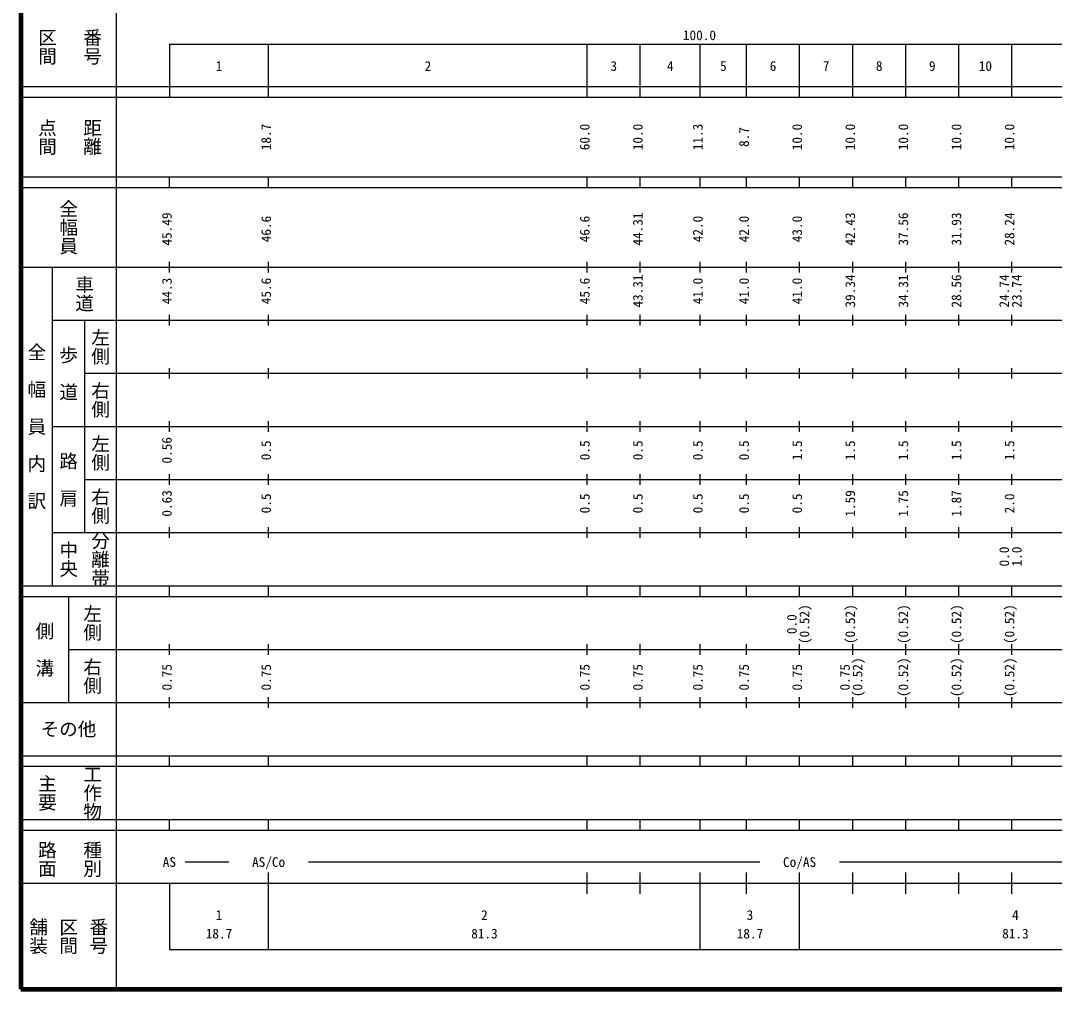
# Model space of a CAD drawing. Units: millimetres on the paper, enlarged 1000 times. Extents: x 40000 to 680000, y 20000 to 380760.
# Drawn here: x 40000 to 234681, y 20000 to 202409 of the extents above; entities that cross this region are included whole.
import ezdxf
from ezdxf.enums import TextEntityAlignment as Align

# ---------------------------------------------------------------- set-up
doc = ezdxf.new("R2010")
doc.units = ezdxf.units.MM
doc.header["$LTSCALE"] = 1000
doc.layers.add('M-TTL', color=2, linetype='Continuous', lineweight=140)
doc.layers.add('M-TTL-BAND', color=7, linetype='Continuous', lineweight=25)
doc.styles.add('@ＭＳ ゴシック', font='')
doc.styles.add('ＭＳ ゴシック', font='')
doc.styles.get('@ＭＳ ゴシック').set_extended_font_data('@MS Gothic')
doc.styles.get('ＭＳ ゴシック').set_extended_font_data('MS Gothic')

msp = doc.modelspace()

# ---------------------------------------------------------------- linework, layer by layer
at = {"layer": 'M-TTL'}
for p, q in [((40000, 380000), (40000, 20000)), ((40000, 20000), (680000, 20000))]:
    msp.add_line(p, q, dxfattribs=at)
at = {"layer": 'M-TTL-BAND'}
for p, q in [((58000, 370000), (58000, 20000)), ((68000, 198000), (579000, 198000)), ((68000, 198000), (68000, 188000)), ((86700, 188000), (86700, 198000)), ((146700, 188000), (146700, 198000)), ((156700, 188000), (156700, 198000)), ((168000, 188000), (168000, 198000)), ((176700, 188000), (176700, 198000)), ((186700, 188000), (186700, 198000)), ((196700, 188000), (196700, 198000)), ((206700, 188000), (206700, 198000)), ((216700, 188000), (216700, 198000)), ((226700, 188000), (226700, 198000)), ((40000, 190000), (579000, 190000)), ((40000, 188000), (579000, 188000)), ((40000, 173000), (579000, 173000)), ((68000, 171000), (68000, 173000)), ((86700, 171000), (86700, 173000)), ((146700, 171000), (146700, 173000)), ((156700, 171000), (156700, 173000)), ((168000, 171000), (168000, 173000)), ((176700, 171000), (176700, 173000)), ((186700, 171000), (186700, 173000)), ((196700, 171000), (196700, 173000)), ((206700, 171000), (206700, 173000)), ((216700, 171000), (216700, 173000)), ((226700, 171000), (226700, 173000)), ((40000, 171000), (579000, 171000)), ((40000, 156000), (579000, 156000)), ((46000, 96000), (46000, 156000)), ((68000, 155000), (68000, 157000)), ((86700, 155000), (86700, 157000)), ((146700, 155000), (146700, 157000)), ((156700, 155000), (156700, 157000)), ((168000, 155000), (168000, 157000)), ((176700, 155000), (176700, 157000)), ((186700, 155000), (186700, 157000)), ((196700, 155000), (196700, 157000)), ((206700, 155000), (206700, 157000)), ((216700, 155000), (216700, 157000)), ((226700, 155000), (226700, 157000)), ((68000, 145000), (68000, 147000)), ((86700, 145000), (86700, 147000)), ((146700, 145000), (146700, 147000)), ((156700, 145000), (156700, 147000)), ((168000, 145000), (168000, 147000)), ((176700, 145000), (176700, 147000)), ((186700, 145000), (186700, 147000)), ((196700, 145000), (196700, 147000)), ((206700, 145000), (206700, 147000)), ((216700, 145000), (216700, 147000)), ((226700, 145000), (226700, 147000)), ((46000, 146000), (579000, 146000)), ((52000, 146000), (52000, 106000)), ((68000, 135000), (68000, 137000)), ((86700, 135000), (86700, 137000)), ((146700, 135000), (146700, 137000)), ((156700, 135000), (156700, 137000)), ((168000, 135000), (168000, 137000)), ((176700, 135000), (176700, 137000)), ((186700, 135000), (186700, 137000)), ((196700, 135000), (196700, 137000)), ((206700, 135000), (206700, 137000)), ((216700, 135000), (216700, 137000)), ((226700, 135000), (226700, 137000)), ((52000, 136000), (579000, 136000)), ((68000, 125000), (68000, 127000)), ((86700, 125000), (86700, 127000)), ((146700, 125000), (146700, 127000)), ((156700, 125000), (156700, 127000)), ((168000, 125000), (168000, 127000)), ((176700, 125000), (176700, 127000)), ((186700, 125000), (186700, 127000)), ((196700, 125000), (196700, 127000)), ((206700, 125000), (206700, 127000)), ((216700, 125000), (216700, 127000)), ((226700, 125000), (226700, 127000)), ((46000, 126000), (579000, 126000)), ((68000, 115000), (68000, 117000)), ((86700, 115000), (86700, 117000)), ((146700, 115000), (146700, 117000)), ((156700, 115000), (156700, 117000)), ((168000, 115000), (168000, 117000)), ((176700, 115000), (176700, 117000)), ((186700, 115000), (186700, 117000)), ((196700, 115000), (196700, 117000)), ((206700, 115000), (206700, 117000)), ((216700, 115000), (216700, 117000)), ((226700, 115000), (226700, 117000)), ((52000, 116000), (579000, 116000)), ((46000, 106000), (579000, 106000)), ((68000, 105000), (68000, 107000)), ((86700, 105000), (86700, 107000)), ((146700, 105000), (146700, 107000)), ((156700, 105000), (156700, 107000)), ((168000, 105000), (168000, 107000)), ((176700, 105000), (176700, 107000)), ((186700, 105000), (186700, 107000)), ((196700, 105000), (196700, 107000)), ((206700, 105000), (206700, 107000)), ((216700, 105000), (216700, 107000)), ((226700, 105000), (226700, 107000)), ((40000, 96000), (579000, 96000)), ((68000, 94000), (68000, 96000)), ((86700, 94000), (86700, 96000)), ((146700, 94000), (146700, 96000)), ((156700, 94000), (156700, 96000)), ((168000, 94000), (168000, 96000)), ((176700, 94000), (176700, 96000)), ((186700, 94000), (186700, 96000)), ((196700, 94000), (196700, 96000)), ((206700, 94000), (206700, 96000)), ((216700, 94000), (216700, 96000)), ((226700, 94000), (226700, 96000)), ((40000, 94000), (579000, 94000)), ((49000, 94000), (49000, 74000)), ((49000, 84000), (579000, 84000)), ((68000, 83000), (68000, 85000)), ((86700, 83000), (86700, 85000)), ((146700, 83000), (146700, 85000)), ((156700, 83000), (156700, 85000)), ((168000, 83000), (168000, 85000)), ((176700, 83000), (176700, 85000)), ((186700, 83000), (186700, 85000)), ((196700, 83000), (196700, 85000)), ((206700, 83000), (206700, 85000)), ((216700, 83000), (216700, 85000)), ((226700, 83000), (226700, 85000)), ((40000, 74000), (579000, 74000)), ((68000, 73000), (68000, 75000)), ((86700, 73000), (86700, 75000)), ((146700, 73000), (146700, 75000)), ((156700, 73000), (156700, 75000)), ((168000, 73000), (168000, 75000)), ((176700, 73000), (176700, 75000)), ((186700, 73000), (186700, 75000)), ((196700, 73000), (196700, 75000)), ((206700, 73000), (206700, 75000)), ((216700, 73000), (216700, 75000)), ((226700, 73000), (226700, 75000)), ((40000, 64000), (579000, 64000)), ((68000, 62000), (68000, 64000)), ((86700, 62000), (86700, 64000)), ((146700, 62000), (146700, 64000)), ((156700, 62000), (156700, 64000)), ((168000, 62000), (168000, 64000)), ((176700, 62000), (176700, 64000)), ((186700, 62000), (186700, 64000)), ((196700, 62000), (196700, 64000)), ((206700, 62000), (206700, 64000)), ((216700, 62000), (216700, 64000)), ((226700, 62000), (226700, 64000)), ((40000, 62000), (579000, 62000)), ((40000, 52000), (579000, 52000)), ((68000, 50000), (68000, 52000)), ((86700, 50000), (86700, 52000)), ((146700, 50000), (146700, 52000)), ((156700, 50000), (156700, 52000)), ((168000, 50000), (168000, 52000)), ((176700, 50000), (176700, 52000)), ((186700, 50000), (186700, 52000)), ((196700, 50000), (196700, 52000)), ((206700, 50000), (206700, 52000)), ((216700, 50000), (216700, 52000)), ((226700, 50000), (226700, 52000)), ((40000, 50000), (579000, 50000)), ((71000, 44000), (79200, 44000)), ((94200, 44000), (179200, 44000)), ((194200, 44000), (565000, 44000)), ((86700, 27500), (86700, 42000)), ((146700, 38000), (146700, 42000)), ((156700, 38000), (156700, 42000)), ((168000, 27500), (168000, 42000)), ((176700, 38000), (176700, 42000)), ((186700, 27500), (186700, 42000)), ((196700, 38000), (196700, 42000)), ((206700, 38000), (206700, 42000)), ((216700, 38000), (216700, 42000)), ((226700, 38000), (226700, 42000)), ((40000, 40000), (579000, 40000)), ((68000, 40000), (68000, 27500)), ((68000, 27500), (579000, 27500))]:
    msp.add_line(p, q, dxfattribs=at)

# ---------------------------------------------------------------- texts
at = {"layer": 'M-TTL-BAND', "style": '@ＭＳ ゴシック'}
for s, p in [('区間', (45000, 197500)), ('番号', (53500, 197500)), ('点間', (45000, 180500)), ('距離', (53500, 180500)), ('全幅員', (49000, 163500)), ('車道', (52000, 151000)), ('左側', (55000, 141000)), ('全\u3000幅\u3000員\u3000内\u3000訳', (43000, 126000)), ('歩\u3000道', (49000, 136000)), ('右側', (55000, 131000)), ('左側', (55000, 121000)), ('路\u3000肩', (49000, 116000)), ('右側', (55000, 111000)), ('分離帯', (55000, 101000)), ('中央', (49000, 101000)), ('左側', (53500, 89000)), ('側\u3000溝', (44500, 84000)), ('右側', (53500, 79000)), ('工作物', (53500, 57000)), ('主要', (45000, 57000)), ('路面', (45000, 44500)), ('種別', (53500, 44500)), ('舗装', (43333, 30000)), ('区間', (49000, 30000)), ('番号', (54667, 30000))]:
    msp.add_text(s, height=2566, rotation=270, dxfattribs=at).set_placement(p, align=Align.MIDDLE_CENTER)
at = {"layer": 'M-TTL-BAND', "style": 'ＭＳ ゴシック'}
for s, p in [('100.0', (167844, 198195)), ('1', (77350, 192405)), ('2', (116700, 192405)), ('3', (151700, 192405)), ('4', (162350, 192405)), ('5', (172350, 192405)), ('6', (181700, 192405)), ('7', (191700, 192405)), ('8', (201700, 192405)), ('9', (211700, 192405)), ('10', (221700, 192405)), ('AS', (68000, 42500)), ('AS/Co', (86700, 42500)), ('Co/AS', (186700, 42500)), ('1', (77350, 32523)), ('2', (127350, 32523)), ('3', (177350, 32523)), ('4', (227350, 32523)), ('18.7', (77350, 29033)), ('81.3', (127350, 29033)), ('18.7', (177350, 29033)), ('81.3', (227350, 29033))]:
    msp.add_text(s, height=1833, dxfattribs=at).set_placement(p, align=Align.BOTTOM_CENTER)
for s, p in [('18.7', (87700, 180500)), ('60.0', (147700, 180500)), ('10.0', (157700, 180500)), ('11.3', (169000, 180500)), ('8.7', (177700, 180500)), ('10.0', (187700, 180500)), ('10.0', (197700, 180500)), ('10.0', (207700, 180500)), ('10.0', (217700, 180500)), ('10.0', (227700, 180500)), ('45.49', (69000, 163174)), ('46.6', (87700, 163174)), ('46.6', (147700, 163174)), ('44.31', (157700, 163174)), ('42.0', (169000, 163174)), ('42.0', (177700, 163174)), ('43.0', (187700, 163174)), ('42.43', (197700, 163174)), ('37.56', (207700, 163174)), ('31.93', (217700, 163174)), ('28.24', (227700, 163174)), ('44.3', (69000, 151500)), ('45.6', (87700, 151500)), ('45.6', (147700, 151500)), ('43.31', (157700, 151500)), ('41.0', (169000, 151500)), ('41.0', (177700, 151500)), ('41.0', (187700, 151500)), ('39.34', (197700, 151500)), ('34.31', (207700, 151500)), ('28.56', (217700, 151500)), ('24.74', (226700, 151500)), ('23.74', (229070, 151500)), ('0.56', (69000, 121500)), ('0.5', (87700, 121500)), ('0.5', (147700, 121500)), ('0.5', (157700, 121500)), ('0.5', (169000, 121500)), ('0.5', (177700, 121500)), ('1.5', (187700, 121500)), ('1.5', (197700, 121500)), ('1.5', (207700, 121500)), ('1.5', (217700, 121500)), ('1.5', (227700, 121500)), ('0.63', (69000, 111500)), ('0.5', (87700, 111500)), ('0.5', (147700, 111500)), ('0.5', (157700, 111500)), ('0.5', (169000, 111500)), ('0.5', (177700, 111500)), ('0.5', (187700, 111500)), ('1.59', (197700, 111500)), ('1.75', (207700, 111500)), ('1.87', (217700, 111500)), ('2.0', (227700, 111500)), ('0.0', (226700, 101500)), ('1.0', (229070, 101500)), ('(0.52)', (189070, 88764)), ('(0.52)', (197700, 88764)), ('(0.52)', (207700, 88764)), ('(0.52)', (217700, 88764)), ('(0.52)', (227700, 88764)), ('0.0', (186700, 88764)), ('(0.52)', (199070, 78764)), ('(0.52)', (207700, 78764)), ('(0.52)', (217700, 78764)), ('(0.52)', (227700, 78764)), ('0.75', (69000, 78764)), ('0.75', (87700, 78764)), ('0.75', (147700, 78764)), ('0.75', (157700, 78764)), ('0.75', (169000, 78764)), ('0.75', (177700, 78764)), ('0.75', (187700, 78764)), ('0.75', (196700, 78764))]:
    msp.add_text(s, height=1833, rotation=90, dxfattribs=at).set_placement(p, align=Align.BOTTOM_CENTER)
msp.add_text('その他', height=2566, dxfattribs=at).set_placement((49000, 69000), align=Align.MIDDLE_CENTER)

doc.saveas('drawing.dxf')
